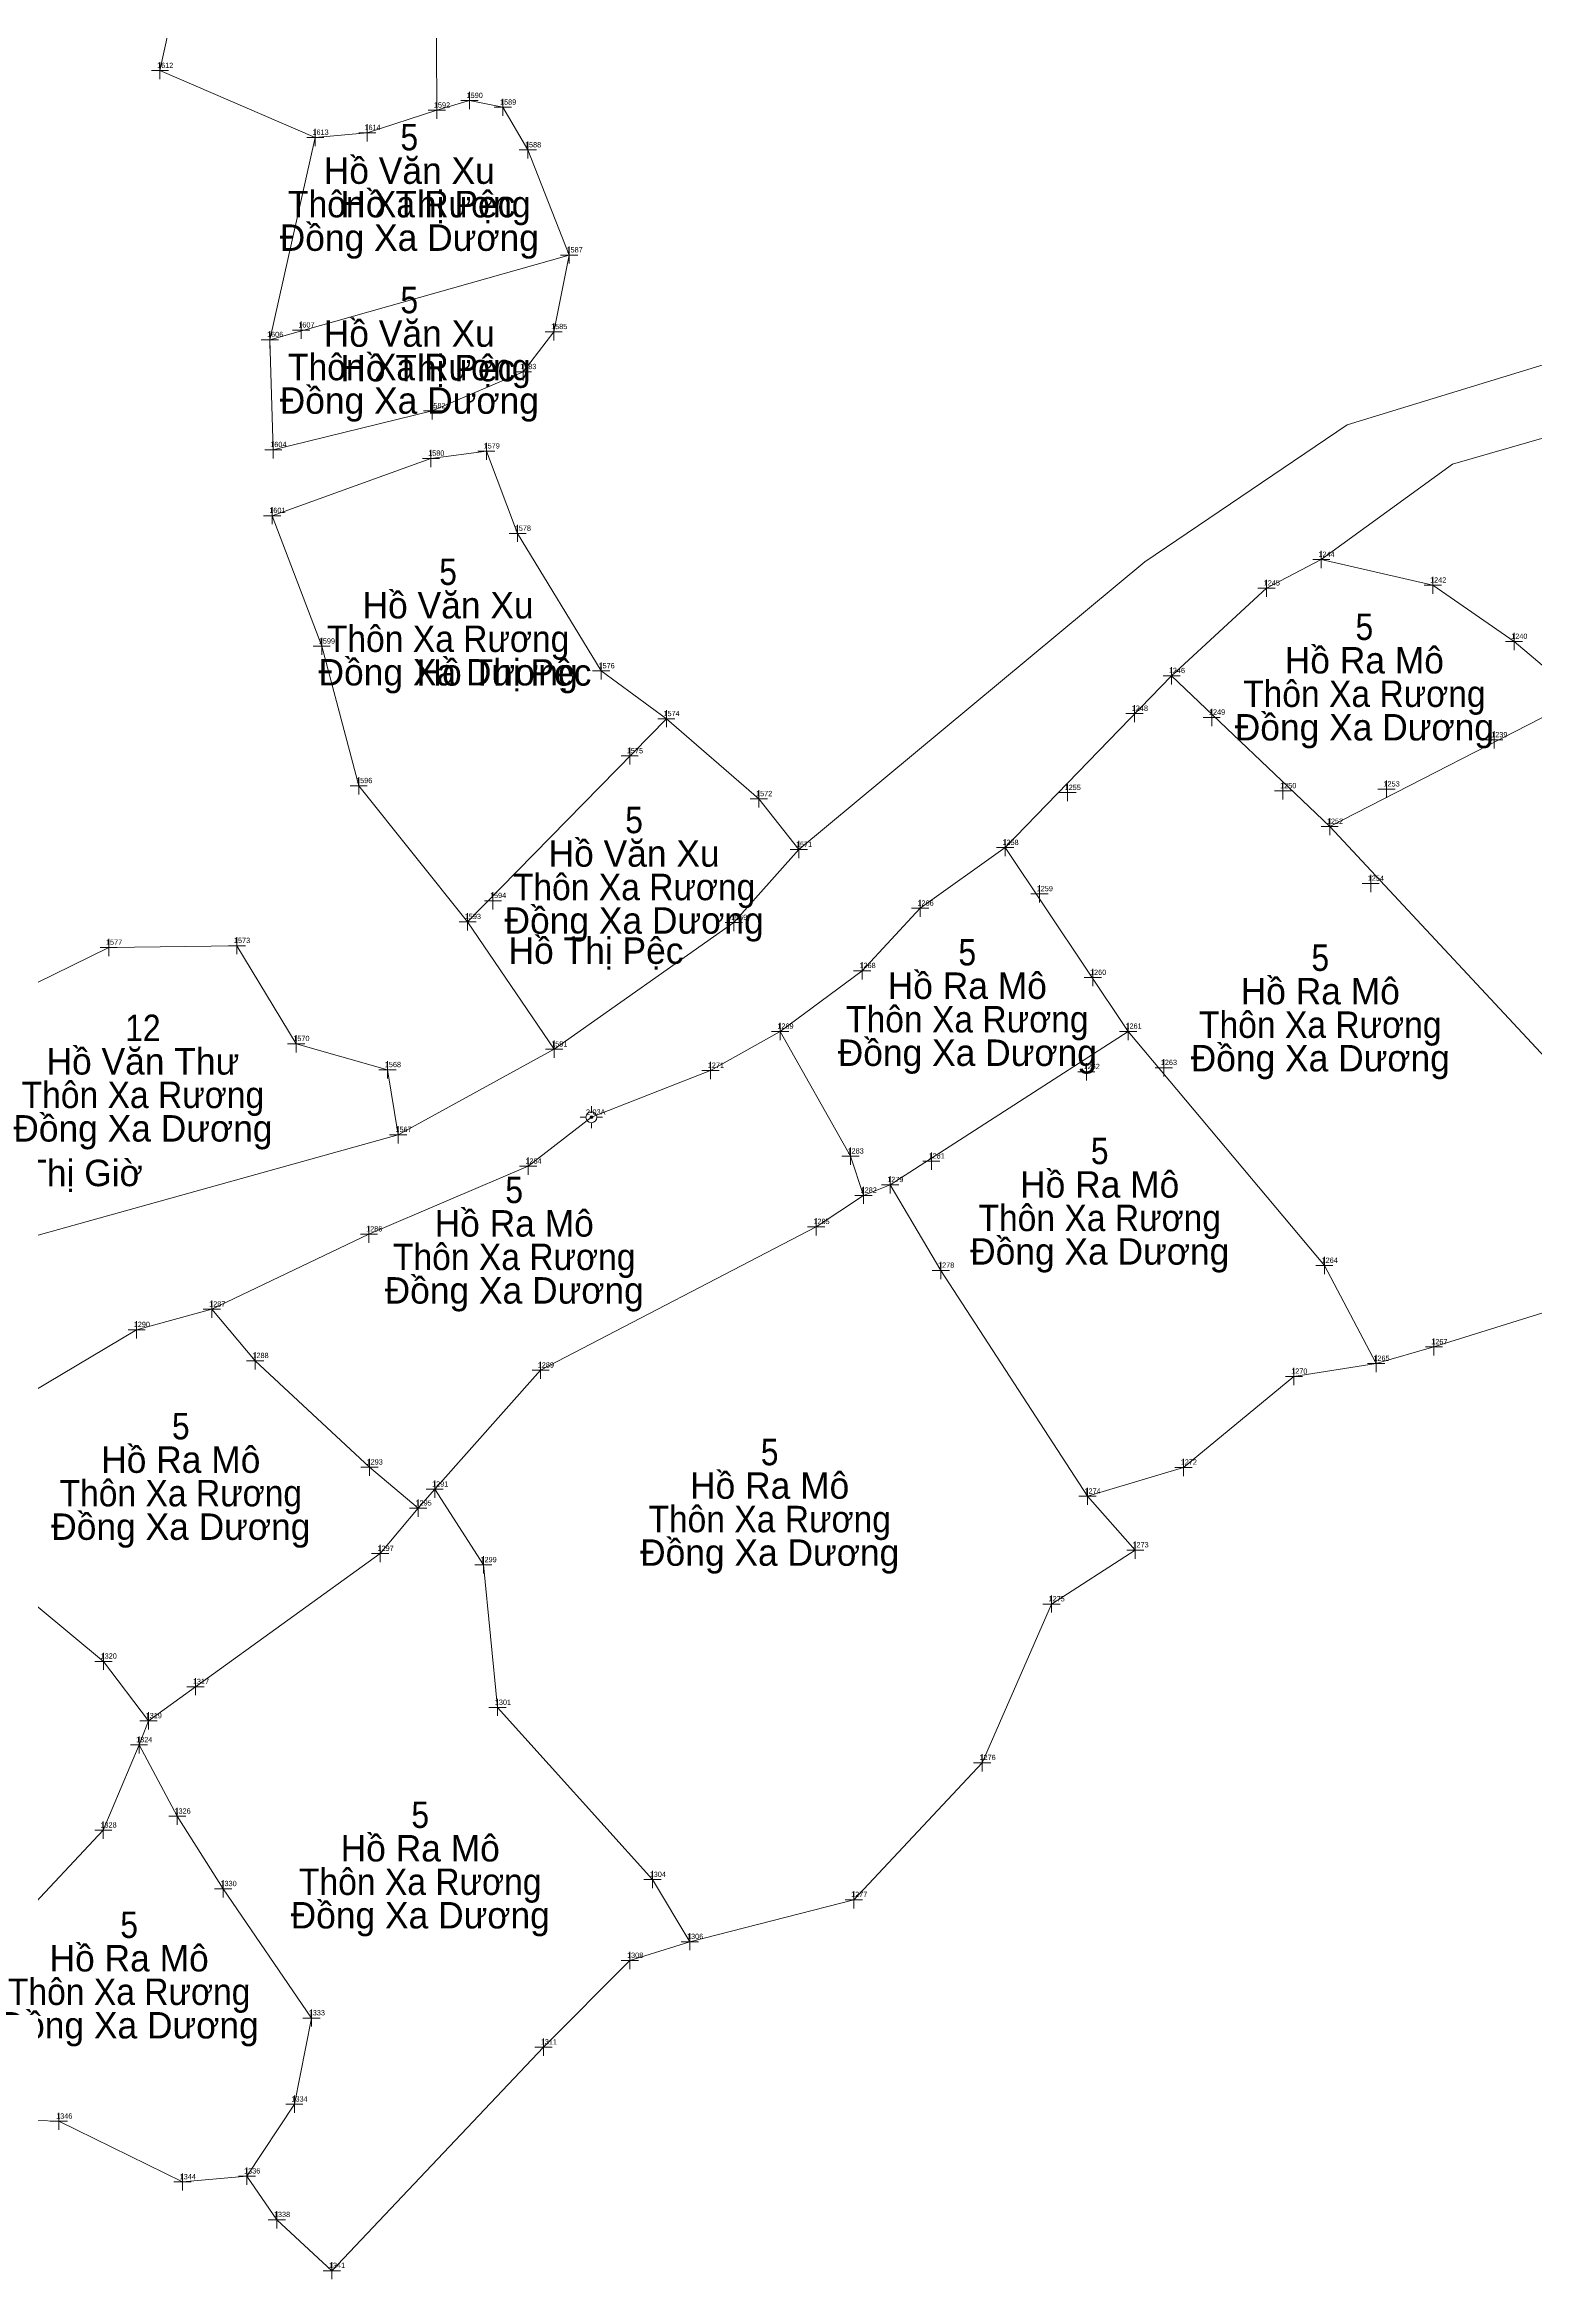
# Model space of a CAD drawing. Header units: metres. Extents: x 541800 to 543200, y 1841756 to 1843200.
# Drawn here: x 542318.8 to 542403.3, y 1841829.2 to 1841956 of the extents above; entities that cross this region are included whole.
import ezdxf
from ezdxf.enums import TextEntityAlignment as Align

# ---------------------------------------------------------------- set-up
doc = ezdxf.new("R2010")
doc.units = ezdxf.units.M
doc.header["$LTSCALE"] = 0.12
for name, color, linetype, lineweight in [('10', 7, 'Continuous', 13), ('11', 7, 'Continuous', 13), ('30', 7, 'Continuous', 13)]:
    doc.layers.add(name, color=color, linetype=linetype, lineweight=lineweight)
for name, color, linetype in [('12', 7, 'Continuous'), ('15', 7, 'Continuous'), ('16', 7, 'Continuous')]:
    doc.layers.add(name, color=color, linetype=linetype)

msp = doc.modelspace()

# ---------------------------------------------------------------- hatches: boundary and pattern name
at = {"layer": '10'}
msp.add_hatch(color=256, dxfattribs=at).paths.add_polyline_path([(542349.845, 1841895.131, 1), (542349.695, 1841895.131, 1)])
msp.add_hatch(color=256, dxfattribs=at).paths.add_polyline_path([(542349.845, 1841895.131, 1), (542349.695, 1841895.131, 1)])

# ---------------------------------------------------------------- linework, layer by layer
for p, q in [((542331.53, 1841939.23), (542334.11, 1841950.7)), ((542331.53, 1841939.23), (542348.51, 1841944.03)), ((542331.53, 1841939.23), (542331.72, 1841932.99)), ((542391.65, 1841911.62), (542382.68, 1841920.17)), ((542391.65, 1841911.62), (542412.43, 1841889.33)), ((542342.75, 1841906.22), (542347.65, 1841898.99)), ((542349.77, 1841895.76), (542349.77, 1841895.44)), ((542349.77, 1841895.76), (542349.77, 1841895.44)), ((542349.46, 1841895.13), (542349.14, 1841895.13)), ((542349.46, 1841895.13), (542349.14, 1841895.13)), ((542349.77, 1841894.82), (542349.77, 1841894.51)), ((542349.77, 1841894.82), (542349.77, 1841894.51)), ((542350.4, 1841895.13), (542350.08, 1841895.13)), ((542350.4, 1841895.13), (542350.08, 1841895.13)), ((542365.2, 1841890.7), (542366.71, 1841891.3)), ((542339.95, 1841872.96), (542340.89, 1841874.03))]:
    msp.add_line(p, q, dxfattribs=at)
for points in [[(542330.92, 1841970.35), (542341.67, 1841968.3), (542341.87, 1841965.18), (542340.96, 1841959.53), (542341, 1841952.24), (542337.06, 1841950.97), (542334.11, 1841950.7), (542325.3, 1841954.49), (542327.82, 1841966.02)], [(542331.66, 1841929.25), (542340.67, 1841932.5), (542343.82, 1841932.91), (542345.58, 1841928.24), (542350.33, 1841920.44), (542354.02, 1841917.73), (542342.75, 1841906.22), (542336.58, 1841913.93), (542334.47, 1841921.84)]]:
    msp.add_lwpolyline(points, close=True, dxfattribs=at)
for points in [[(542331.72, 1841932.99), (542340.74, 1841935.19), (542345.89, 1841937.41), (542347.64, 1841939.68), (542348.51, 1841944.03), (542346.16, 1841949.99), (542344.75, 1841952.41), (542342.85, 1841952.79), (542341, 1841952.24)], [(542391.65, 1841911.62), (542405.89, 1841918.92), (542402.1, 1841922.11), (542397.5, 1841925.3), (542391.17, 1841926.76)], [(542361.53, 1841910.31), (542359.27, 1841913.19), (542354.02, 1841917.73)], [(542373.24, 1841910.42), (542380.22, 1841900), (542366.71, 1841891.3)], [(542338.81, 1841894.14), (542338.21, 1841897.82), (542333.02, 1841899.3), (542329.66, 1841904.86), (542322.39, 1841904.76), (542316.17, 1841901.71), (542314.78, 1841894.27), (542316.9, 1841888.03)], [(542365.2, 1841890.7), (542364.46, 1841892.92), (542360.48, 1841900)], [(542380.22, 1841900), (542391.35, 1841886.72), (542394.28, 1841881.16), (542389.62, 1841880.43)], [(542365.2, 1841890.7), (542362.52, 1841888.92), (542346.89, 1841880.78), (542340.89, 1841874.03)], [(542377.9, 1841873.63), (542369.59, 1841886.44), (542366.71, 1841891.3)], [(542394.28, 1841881.16), (542397.56, 1841882.1), (542413.18, 1841886.98), (542412.43, 1841889.33), (542421.44, 1841891.03)], [(542339.95, 1841872.96), (542337.18, 1841875.28), (542330.7, 1841881.32), (542328.24, 1841884.24)], [(542355.35, 1841848.37), (542364.65, 1841850.75), (542371.94, 1841858.52), (542375.86, 1841867.52), (542380.62, 1841870.58), (542377.9, 1841873.63), (542383.36, 1841875.27), (542389.62, 1841880.43)], [(542330.23, 1841835.07), (542331.92, 1841832.6), (542335.04, 1841829.71), (542347.06, 1841842.39), (542351.95, 1841847.3), (542355.35, 1841848.37), (542353.24, 1841851.89), (542344.45, 1841861.65), (542343.64, 1841869.74), (542340.89, 1841874.03)], [(542339.95, 1841872.96), (542337.79, 1841870.38), (542327.32, 1841862.83), (542324.65, 1841860.89), (542322.09, 1841864.27), (542316.48, 1841868.93)], [(542314.84, 1841847.98), (542317.41, 1841849.71), (542322.08, 1841854.69), (542324.11, 1841859.53), (542324.65, 1841860.89)], [(542324.11, 1841859.53), (542326.28, 1841855.48), (542328.89, 1841851.37), (542333.9, 1841844.04), (542332.92, 1841839.15), (542330.23, 1841835.07), (542326.58, 1841834.74), (542319.57, 1841838.18), (542315.75, 1841838.31), (542311.32, 1841844.79)]]:
    msp.add_lwpolyline(points, dxfattribs=at)
for radius in [0.312, 0.312, 0.075, 0.075]:
    msp.add_circle((542349.77, 1841895.131), radius, dxfattribs=at)
at = {"layer": '11'}
for points in [[(542325.3, 1841954.98), (542325.3, 1841954.49), (542325.3, 1841954)], [(542325.3, 1841954.98), (542325.3, 1841954.49), (542325.3, 1841954)], [(542325.79, 1841954.49), (542325.3, 1841954.49), (542324.81, 1841954.49)], [(542325.79, 1841954.49), (542325.3, 1841954.49), (542324.81, 1841954.49)], [(542341, 1841952.73), (542341, 1841952.24), (542341, 1841951.75)], [(542341, 1841952.73), (542341, 1841952.24), (542341, 1841951.75)], [(542343.34, 1841952.79), (542342.85, 1841952.79), (542342.37, 1841952.79)], [(542343.34, 1841952.79), (542342.85, 1841952.79), (542342.37, 1841952.79)], [(542342.85, 1841953.28), (542342.85, 1841952.79), (542342.85, 1841952.3)], [(542342.85, 1841953.28), (542342.85, 1841952.79), (542342.85, 1841952.3)], [(542345.24, 1841952.41), (542344.75, 1841952.41), (542344.26, 1841952.41)], [(542345.24, 1841952.41), (542344.75, 1841952.41), (542344.26, 1841952.41)], [(542344.75, 1841952.9), (542344.75, 1841952.41), (542344.75, 1841951.92)], [(542344.75, 1841952.9), (542344.75, 1841952.41), (542344.75, 1841951.92)], [(542334.11, 1841951.19), (542334.11, 1841950.7), (542334.11, 1841950.21)], [(542334.11, 1841951.19), (542334.11, 1841950.7), (542334.11, 1841950.21)], [(542337.06, 1841951.45), (542337.06, 1841950.97), (542337.06, 1841950.48)], [(542337.06, 1841951.45), (542337.06, 1841950.97), (542337.06, 1841950.48)], [(542341.49, 1841952.24), (542341, 1841952.24), (542340.51, 1841952.24)], [(542341.49, 1841952.24), (542341, 1841952.24), (542340.51, 1841952.24)], [(542334.6, 1841950.7), (542334.11, 1841950.7), (542333.62, 1841950.7)], [(542334.6, 1841950.7), (542334.11, 1841950.7), (542333.62, 1841950.7)], [(542337.54, 1841950.97), (542337.06, 1841950.97), (542336.57, 1841950.97)], [(542337.54, 1841950.97), (542337.06, 1841950.97), (542336.57, 1841950.97)], [(542346.65, 1841949.99), (542346.16, 1841949.99), (542345.67, 1841949.99)], [(542346.65, 1841949.99), (542346.16, 1841949.99), (542345.67, 1841949.99)], [(542346.16, 1841950.48), (542346.16, 1841949.99), (542346.16, 1841949.51)], [(542346.16, 1841950.48), (542346.16, 1841949.99), (542346.16, 1841949.51)], [(542349, 1841944.03), (542348.51, 1841944.03), (542348.02, 1841944.03)], [(542349, 1841944.03), (542348.51, 1841944.03), (542348.02, 1841944.03)], [(542348.51, 1841944.52), (542348.51, 1841944.03), (542348.51, 1841943.55)], [(542348.51, 1841944.52), (542348.51, 1841944.03), (542348.51, 1841943.55)], [(542331.53, 1841939.72), (542331.53, 1841939.23), (542331.53, 1841938.74)], [(542331.53, 1841939.72), (542331.53, 1841939.23), (542331.53, 1841938.74)], [(542333.79, 1841939.77), (542333.3, 1841939.77), (542332.81, 1841939.77)], [(542333.79, 1841939.77), (542333.3, 1841939.77), (542332.81, 1841939.77)], [(542333.3, 1841940.26), (542333.3, 1841939.77), (542333.3, 1841939.28)], [(542333.3, 1841940.26), (542333.3, 1841939.77), (542333.3, 1841939.28)], [(542348.12, 1841939.68), (542347.64, 1841939.68), (542347.15, 1841939.68)], [(542348.12, 1841939.68), (542347.64, 1841939.68), (542347.15, 1841939.68)], [(542347.64, 1841940.17), (542347.64, 1841939.68), (542347.64, 1841939.19)], [(542347.64, 1841940.17), (542347.64, 1841939.68), (542347.64, 1841939.19)], [(542332.02, 1841939.23), (542331.53, 1841939.23), (542331.04, 1841939.23)], [(542332.02, 1841939.23), (542331.53, 1841939.23), (542331.04, 1841939.23)], [(542346.38, 1841937.41), (542345.89, 1841937.41), (542345.4, 1841937.41)], [(542346.38, 1841937.41), (542345.89, 1841937.41), (542345.4, 1841937.41)], [(542345.89, 1841937.9), (542345.89, 1841937.41), (542345.89, 1841936.92)], [(542345.89, 1841937.9), (542345.89, 1841937.41), (542345.89, 1841936.92)], [(542341.23, 1841935.19), (542340.74, 1841935.19), (542340.25, 1841935.19)], [(542341.23, 1841935.19), (542340.74, 1841935.19), (542340.25, 1841935.19)], [(542340.74, 1841935.68), (542340.74, 1841935.19), (542340.74, 1841934.7)], [(542340.74, 1841935.68), (542340.74, 1841935.19), (542340.74, 1841934.7)], [(542331.72, 1841933.48), (542331.72, 1841932.99), (542331.72, 1841932.5)], [(542331.72, 1841933.48), (542331.72, 1841932.99), (542331.72, 1841932.5)], [(542343.82, 1841933.39), (542343.82, 1841932.91), (542343.82, 1841932.42)], [(542343.82, 1841933.39), (542343.82, 1841932.91), (542343.82, 1841932.42)], [(542332.21, 1841932.99), (542331.72, 1841932.99), (542331.24, 1841932.99)], [(542332.21, 1841932.99), (542331.72, 1841932.99), (542331.24, 1841932.99)], [(542341.16, 1841932.5), (542340.67, 1841932.5), (542340.19, 1841932.5)], [(542341.16, 1841932.5), (542340.67, 1841932.5), (542340.19, 1841932.5)], [(542340.67, 1841932.99), (542340.67, 1841932.5), (542340.67, 1841932.01)], [(542340.67, 1841932.99), (542340.67, 1841932.5), (542340.67, 1841932.01)], [(542344.3, 1841932.91), (542343.82, 1841932.91), (542343.33, 1841932.91)], [(542344.3, 1841932.91), (542343.82, 1841932.91), (542343.33, 1841932.91)], [(542331.66, 1841929.74), (542331.66, 1841929.25), (542331.66, 1841928.77)], [(542331.66, 1841929.74), (542331.66, 1841929.25), (542331.66, 1841928.77)], [(542332.15, 1841929.25), (542331.66, 1841929.25), (542331.17, 1841929.25)], [(542332.15, 1841929.25), (542331.66, 1841929.25), (542331.17, 1841929.25)], [(542346.07, 1841928.24), (542345.58, 1841928.24), (542345.1, 1841928.24)], [(542346.07, 1841928.24), (542345.58, 1841928.24), (542345.1, 1841928.24)], [(542345.58, 1841928.73), (542345.58, 1841928.24), (542345.58, 1841927.76)], [(542345.58, 1841928.73), (542345.58, 1841928.24), (542345.58, 1841927.76)], [(542391.17, 1841927.25), (542391.17, 1841926.76), (542391.17, 1841926.27)], [(542391.17, 1841927.25), (542391.17, 1841926.76), (542391.17, 1841926.27)], [(542391.66, 1841926.76), (542391.17, 1841926.76), (542390.69, 1841926.76)], [(542391.66, 1841926.76), (542391.17, 1841926.76), (542390.69, 1841926.76)], [(542397.5, 1841925.79), (542397.5, 1841925.3), (542397.5, 1841924.81)], [(542397.5, 1841925.79), (542397.5, 1841925.3), (542397.5, 1841924.81)], [(542388.55, 1841925.14), (542388.06, 1841925.14), (542387.57, 1841925.14)], [(542388.55, 1841925.14), (542388.06, 1841925.14), (542387.57, 1841925.14)], [(542388.06, 1841925.62), (542388.06, 1841925.14), (542388.06, 1841924.65)], [(542388.06, 1841925.62), (542388.06, 1841925.14), (542388.06, 1841924.65)], [(542397.99, 1841925.3), (542397.5, 1841925.3), (542397.01, 1841925.3)], [(542397.99, 1841925.3), (542397.5, 1841925.3), (542397.01, 1841925.3)], [(542334.96, 1841921.84), (542334.47, 1841921.84), (542333.98, 1841921.84)], [(542334.96, 1841921.84), (542334.47, 1841921.84), (542333.98, 1841921.84)], [(542334.47, 1841922.32), (542334.47, 1841921.84), (542334.47, 1841921.35)], [(542334.47, 1841922.32), (542334.47, 1841921.84), (542334.47, 1841921.35)], [(542402.58, 1841922.11), (542402.1, 1841922.11), (542401.61, 1841922.11)], [(542402.58, 1841922.11), (542402.1, 1841922.11), (542401.61, 1841922.11)], [(542402.1, 1841922.6), (542402.1, 1841922.11), (542402.1, 1841921.62)], [(542402.1, 1841922.6), (542402.1, 1841922.11), (542402.1, 1841921.62)], [(542350.33, 1841920.93), (542350.33, 1841920.44), (542350.33, 1841919.95)], [(542350.33, 1841920.93), (542350.33, 1841920.44), (542350.33, 1841919.95)], [(542382.68, 1841920.66), (542382.68, 1841920.17), (542382.68, 1841919.68)], [(542382.68, 1841920.66), (542382.68, 1841920.17), (542382.68, 1841919.68)], [(542350.82, 1841920.44), (542350.33, 1841920.44), (542349.84, 1841920.44)], [(542350.82, 1841920.44), (542350.33, 1841920.44), (542349.84, 1841920.44)], [(542383.17, 1841920.17), (542382.68, 1841920.17), (542382.2, 1841920.17)], [(542383.17, 1841920.17), (542382.68, 1841920.17), (542382.2, 1841920.17)], [(542354.02, 1841918.22), (542354.02, 1841917.73), (542354.02, 1841917.25)], [(542354.02, 1841918.22), (542354.02, 1841917.73), (542354.02, 1841917.25)], [(542380.58, 1841918.51), (542380.58, 1841918.03), (542380.58, 1841917.54)], [(542380.58, 1841918.51), (542380.58, 1841918.03), (542380.58, 1841917.54)], [(542384.96, 1841918.3), (542384.96, 1841917.81), (542384.96, 1841917.32)], [(542384.96, 1841918.3), (542384.96, 1841917.81), (542384.96, 1841917.32)], [(542354.51, 1841917.73), (542354.02, 1841917.73), (542353.54, 1841917.73)], [(542354.51, 1841917.73), (542354.02, 1841917.73), (542353.54, 1841917.73)], [(542381.07, 1841918.03), (542380.58, 1841918.03), (542380.09, 1841918.03)], [(542381.07, 1841918.03), (542380.58, 1841918.03), (542380.09, 1841918.03)], [(542385.44, 1841917.81), (542384.96, 1841917.81), (542384.47, 1841917.81)], [(542385.44, 1841917.81), (542384.96, 1841917.81), (542384.47, 1841917.81)], [(542400.97, 1841917.02), (542400.97, 1841916.53), (542400.97, 1841916.05)], [(542400.97, 1841917.02), (542400.97, 1841916.53), (542400.97, 1841916.05)], [(542352.43, 1841915.62), (542351.94, 1841915.62), (542351.45, 1841915.62)], [(542352.43, 1841915.62), (542351.94, 1841915.62), (542351.45, 1841915.62)], [(542351.94, 1841916.1), (542351.94, 1841915.62), (542351.94, 1841915.13)], [(542351.94, 1841916.1), (542351.94, 1841915.62), (542351.94, 1841915.13)], [(542401.46, 1841916.53), (542400.97, 1841916.53), (542400.48, 1841916.53)], [(542401.46, 1841916.53), (542400.97, 1841916.53), (542400.48, 1841916.53)], [(542336.58, 1841914.41), (542336.58, 1841913.93), (542336.58, 1841913.44)], [(542336.58, 1841914.41), (542336.58, 1841913.93), (542336.58, 1841913.44)], [(542337.06, 1841913.93), (542336.58, 1841913.93), (542336.09, 1841913.93)], [(542337.06, 1841913.93), (542336.58, 1841913.93), (542336.09, 1841913.93)], [(542359.76, 1841913.19), (542359.27, 1841913.19), (542358.78, 1841913.19)], [(542359.76, 1841913.19), (542359.27, 1841913.19), (542358.78, 1841913.19)], [(542359.27, 1841913.68), (542359.27, 1841913.19), (542359.27, 1841912.7)], [(542359.27, 1841913.68), (542359.27, 1841913.19), (542359.27, 1841912.7)], [(542377.26, 1841913.54), (542376.77, 1841913.54), (542376.28, 1841913.54)], [(542377.26, 1841913.54), (542376.77, 1841913.54), (542376.28, 1841913.54)], [(542376.77, 1841914.03), (542376.77, 1841913.54), (542376.77, 1841913.05)], [(542376.77, 1841914.03), (542376.77, 1841913.54), (542376.77, 1841913.05)], [(542389.48, 1841913.64), (542388.99, 1841913.64), (542388.51, 1841913.64)], [(542389.48, 1841913.64), (542388.99, 1841913.64), (542388.51, 1841913.64)], [(542388.99, 1841914.13), (542388.99, 1841913.64), (542388.99, 1841913.15)], [(542388.99, 1841914.13), (542388.99, 1841913.64), (542388.99, 1841913.15)], [(542395.35, 1841913.74), (542394.86, 1841913.74), (542394.37, 1841913.74)], [(542395.35, 1841913.74), (542394.86, 1841913.74), (542394.37, 1841913.74)], [(542394.86, 1841914.22), (542394.86, 1841913.74), (542394.86, 1841913.25)], [(542394.86, 1841914.22), (542394.86, 1841913.74), (542394.86, 1841913.25)], [(542391.65, 1841912.1), (542391.65, 1841911.62), (542391.65, 1841911.13)], [(542391.65, 1841912.1), (542391.65, 1841911.62), (542391.65, 1841911.13)], [(542361.53, 1841910.8), (542361.53, 1841910.31), (542361.53, 1841909.82)], [(542361.53, 1841910.8), (542361.53, 1841910.31), (542361.53, 1841909.82)], [(542373.24, 1841910.91), (542373.24, 1841910.42), (542373.24, 1841909.93)], [(542373.24, 1841910.91), (542373.24, 1841910.42), (542373.24, 1841909.93)], [(542392.13, 1841911.62), (542391.65, 1841911.62), (542391.16, 1841911.62)], [(542392.13, 1841911.62), (542391.65, 1841911.62), (542391.16, 1841911.62)], [(542362.02, 1841910.31), (542361.53, 1841910.31), (542361.05, 1841910.31)], [(542362.02, 1841910.31), (542361.53, 1841910.31), (542361.05, 1841910.31)], [(542373.72, 1841910.42), (542373.24, 1841910.42), (542372.75, 1841910.42)], [(542373.72, 1841910.42), (542373.24, 1841910.42), (542372.75, 1841910.42)], [(542344.18, 1841907.9), (542344.18, 1841907.41), (542344.18, 1841906.92)], [(542344.18, 1841907.9), (542344.18, 1841907.41), (542344.18, 1841906.92)], [(542375.19, 1841908.29), (542375.19, 1841907.8), (542375.19, 1841907.31)], [(542375.19, 1841908.29), (542375.19, 1841907.8), (542375.19, 1841907.31)], [(542394.46, 1841908.39), (542393.97, 1841908.39), (542393.49, 1841908.39)], [(542394.46, 1841908.39), (542393.97, 1841908.39), (542393.49, 1841908.39)], [(542393.97, 1841908.88), (542393.97, 1841908.39), (542393.97, 1841907.9)], [(542393.97, 1841908.88), (542393.97, 1841908.39), (542393.97, 1841907.9)], [(542342.75, 1841906.71), (542342.75, 1841906.22), (542342.75, 1841905.73)], [(542342.75, 1841906.71), (542342.75, 1841906.22), (542342.75, 1841905.73)], [(542344.67, 1841907.41), (542344.18, 1841907.41), (542343.7, 1841907.41)], [(542344.67, 1841907.41), (542344.18, 1841907.41), (542343.7, 1841907.41)], [(542357.85, 1841906.66), (542357.85, 1841906.17), (542357.85, 1841905.68)], [(542357.85, 1841906.66), (542357.85, 1841906.17), (542357.85, 1841905.68)], [(542368.91, 1841906.98), (542368.42, 1841906.98), (542367.93, 1841906.98)], [(542368.91, 1841906.98), (542368.42, 1841906.98), (542367.93, 1841906.98)], [(542368.42, 1841907.46), (542368.42, 1841906.98), (542368.42, 1841906.49)], [(542368.42, 1841907.46), (542368.42, 1841906.98), (542368.42, 1841906.49)], [(542375.68, 1841907.8), (542375.19, 1841907.8), (542374.7, 1841907.8)], [(542375.68, 1841907.8), (542375.19, 1841907.8), (542374.7, 1841907.8)], [(542343.24, 1841906.22), (542342.75, 1841906.22), (542342.26, 1841906.22)], [(542343.24, 1841906.22), (542342.75, 1841906.22), (542342.26, 1841906.22)], [(542358.34, 1841906.17), (542357.85, 1841906.17), (542357.36, 1841906.17)], [(542358.34, 1841906.17), (542357.85, 1841906.17), (542357.36, 1841906.17)], [(542322.88, 1841904.76), (542322.39, 1841904.76), (542321.9, 1841904.76)], [(542322.88, 1841904.76), (542322.39, 1841904.76), (542321.9, 1841904.76)], [(542322.39, 1841905.25), (542322.39, 1841904.76), (542322.39, 1841904.27)], [(542322.39, 1841905.25), (542322.39, 1841904.76), (542322.39, 1841904.27)], [(542330.15, 1841904.86), (542329.66, 1841904.86), (542329.18, 1841904.86)], [(542330.15, 1841904.86), (542329.66, 1841904.86), (542329.18, 1841904.86)], [(542329.66, 1841905.34), (542329.66, 1841904.86), (542329.66, 1841904.37)], [(542329.66, 1841905.34), (542329.66, 1841904.86), (542329.66, 1841904.37)], [(542365.62, 1841903.44), (542365.13, 1841903.44), (542364.64, 1841903.44)], [(542365.62, 1841903.44), (542365.13, 1841903.44), (542364.64, 1841903.44)], [(542365.13, 1841903.92), (542365.13, 1841903.44), (542365.13, 1841902.95)], [(542365.13, 1841903.92), (542365.13, 1841903.44), (542365.13, 1841902.95)], [(542378.7, 1841903.05), (542378.21, 1841903.05), (542377.72, 1841903.05)], [(542378.7, 1841903.05), (542378.21, 1841903.05), (542377.72, 1841903.05)], [(542378.21, 1841903.54), (542378.21, 1841903.05), (542378.21, 1841902.56)], [(542378.21, 1841903.54), (542378.21, 1841903.05), (542378.21, 1841902.56)], [(542360.48, 1841900.49), (542360.48, 1841900), (542360.48, 1841899.51)], [(542360.48, 1841900.49), (542360.48, 1841900), (542360.48, 1841899.51)], [(542380.22, 1841900.49), (542380.22, 1841900), (542380.22, 1841899.51)], [(542380.22, 1841900.49), (542380.22, 1841900), (542380.22, 1841899.51)], [(542333.51, 1841899.3), (542333.02, 1841899.3), (542332.53, 1841899.3)], [(542333.51, 1841899.3), (542333.02, 1841899.3), (542332.53, 1841899.3)], [(542333.02, 1841899.79), (542333.02, 1841899.3), (542333.02, 1841898.81)], [(542333.02, 1841899.79), (542333.02, 1841899.3), (542333.02, 1841898.81)], [(542347.65, 1841899.48), (542347.65, 1841898.99), (542347.65, 1841898.5)], [(542347.65, 1841899.48), (542347.65, 1841898.99), (542347.65, 1841898.5)], [(542360.97, 1841900), (542360.48, 1841900), (542359.99, 1841900)], [(542360.97, 1841900), (542360.48, 1841900), (542359.99, 1841900)], [(542380.71, 1841900), (542380.22, 1841900), (542379.73, 1841900)], [(542380.71, 1841900), (542380.22, 1841900), (542379.73, 1841900)], [(542338.7, 1841897.82), (542338.21, 1841897.82), (542337.72, 1841897.82)], [(542338.7, 1841897.82), (542338.21, 1841897.82), (542337.72, 1841897.82)], [(542338.21, 1841898.31), (542338.21, 1841897.82), (542338.21, 1841897.33)], [(542338.21, 1841898.31), (542338.21, 1841897.82), (542338.21, 1841897.33)], [(542348.14, 1841898.99), (542347.65, 1841898.99), (542347.17, 1841898.99)], [(542348.14, 1841898.99), (542347.65, 1841898.99), (542347.17, 1841898.99)], [(542357.02, 1841897.78), (542356.53, 1841897.78), (542356.04, 1841897.78)], [(542357.02, 1841897.78), (542356.53, 1841897.78), (542356.04, 1841897.78)], [(542356.53, 1841898.27), (542356.53, 1841897.78), (542356.53, 1841897.29)], [(542356.53, 1841898.27), (542356.53, 1841897.78), (542356.53, 1841897.29)], [(542377.85, 1841898.2), (542377.85, 1841897.71), (542377.85, 1841897.22)], [(542377.85, 1841898.2), (542377.85, 1841897.71), (542377.85, 1841897.22)], [(542382.72, 1841897.94), (542382.23, 1841897.94), (542381.74, 1841897.94)], [(542382.72, 1841897.94), (542382.23, 1841897.94), (542381.74, 1841897.94)], [(542382.23, 1841898.42), (542382.23, 1841897.94), (542382.23, 1841897.45)], [(542382.23, 1841898.42), (542382.23, 1841897.94), (542382.23, 1841897.45)], [(542378.33, 1841897.71), (542377.85, 1841897.71), (542377.36, 1841897.71)], [(542378.33, 1841897.71), (542377.85, 1841897.71), (542377.36, 1841897.71)], [(542339.3, 1841894.14), (542338.81, 1841894.14), (542338.32, 1841894.14)], [(542339.3, 1841894.14), (542338.81, 1841894.14), (542338.32, 1841894.14)], [(542338.81, 1841894.63), (542338.81, 1841894.14), (542338.81, 1841893.65)], [(542338.81, 1841894.63), (542338.81, 1841894.14), (542338.81, 1841893.65)], [(542346.19, 1841892.84), (542346.19, 1841892.35), (542346.19, 1841891.86)], [(542346.19, 1841892.84), (542346.19, 1841892.35), (542346.19, 1841891.86)], [(542364.95, 1841892.92), (542364.46, 1841892.92), (542363.98, 1841892.92)], [(542364.95, 1841892.92), (542364.46, 1841892.92), (542363.98, 1841892.92)], [(542364.46, 1841893.41), (542364.46, 1841892.92), (542364.46, 1841892.43)], [(542364.46, 1841893.41), (542364.46, 1841892.92), (542364.46, 1841892.43)], [(542369.05, 1841893.13), (542369.05, 1841892.64), (542369.05, 1841892.15)], [(542369.05, 1841893.13), (542369.05, 1841892.64), (542369.05, 1841892.15)], [(542346.68, 1841892.35), (542346.19, 1841892.35), (542345.7, 1841892.35)], [(542346.68, 1841892.35), (542346.19, 1841892.35), (542345.7, 1841892.35)], [(542366.71, 1841891.79), (542366.71, 1841891.3), (542366.71, 1841890.81)], [(542366.71, 1841891.79), (542366.71, 1841891.3), (542366.71, 1841890.81)], [(542369.54, 1841892.64), (542369.05, 1841892.64), (542368.57, 1841892.64)], [(542369.54, 1841892.64), (542369.05, 1841892.64), (542368.57, 1841892.64)], [(542365.69, 1841890.7), (542365.2, 1841890.7), (542364.71, 1841890.7)], [(542365.69, 1841890.7), (542365.2, 1841890.7), (542364.71, 1841890.7)], [(542365.2, 1841891.19), (542365.2, 1841890.7), (542365.2, 1841890.21)], [(542365.2, 1841891.19), (542365.2, 1841890.7), (542365.2, 1841890.21)], [(542367.2, 1841891.3), (542366.71, 1841891.3), (542366.22, 1841891.3)], [(542367.2, 1841891.3), (542366.71, 1841891.3), (542366.22, 1841891.3)], [(542337.15, 1841888.98), (542337.15, 1841888.5), (542337.15, 1841888.01)], [(542337.15, 1841888.98), (542337.15, 1841888.5), (542337.15, 1841888.01)], [(542363.01, 1841888.92), (542362.52, 1841888.92), (542362.03, 1841888.92)], [(542363.01, 1841888.92), (542362.52, 1841888.92), (542362.03, 1841888.92)], [(542362.52, 1841889.41), (542362.52, 1841888.92), (542362.52, 1841888.43)], [(542362.52, 1841889.41), (542362.52, 1841888.92), (542362.52, 1841888.43)], [(542337.64, 1841888.5), (542337.15, 1841888.5), (542336.67, 1841888.5)], [(542337.64, 1841888.5), (542337.15, 1841888.5), (542336.67, 1841888.5)], [(542370.08, 1841886.44), (542369.59, 1841886.44), (542369.1, 1841886.44)], [(542370.08, 1841886.44), (542369.59, 1841886.44), (542369.1, 1841886.44)], [(542369.59, 1841886.93), (542369.59, 1841886.44), (542369.59, 1841885.95)], [(542369.59, 1841886.93), (542369.59, 1841886.44), (542369.59, 1841885.95)], [(542391.83, 1841886.72), (542391.35, 1841886.72), (542390.86, 1841886.72)], [(542391.83, 1841886.72), (542391.35, 1841886.72), (542390.86, 1841886.72)], [(542391.35, 1841887.21), (542391.35, 1841886.72), (542391.35, 1841886.23)], [(542391.35, 1841887.21), (542391.35, 1841886.72), (542391.35, 1841886.23)], [(542328.73, 1841884.24), (542328.24, 1841884.24), (542327.75, 1841884.24)], [(542328.73, 1841884.24), (542328.24, 1841884.24), (542327.75, 1841884.24)], [(542328.24, 1841884.73), (542328.24, 1841884.24), (542328.24, 1841883.75)], [(542328.24, 1841884.73), (542328.24, 1841884.24), (542328.24, 1841883.75)], [(542324.46, 1841883.08), (542323.97, 1841883.08), (542323.49, 1841883.08)], [(542324.46, 1841883.08), (542323.97, 1841883.08), (542323.49, 1841883.08)], [(542323.97, 1841883.57), (542323.97, 1841883.08), (542323.97, 1841882.59)], [(542323.97, 1841883.57), (542323.97, 1841883.08), (542323.97, 1841882.59)], [(542397.56, 1841882.59), (542397.56, 1841882.1), (542397.56, 1841881.61)], [(542397.56, 1841882.59), (542397.56, 1841882.1), (542397.56, 1841881.61)], [(542331.19, 1841881.32), (542330.7, 1841881.32), (542330.21, 1841881.32)], [(542331.19, 1841881.32), (542330.7, 1841881.32), (542330.21, 1841881.32)], [(542330.7, 1841881.81), (542330.7, 1841881.32), (542330.7, 1841880.83)], [(542330.7, 1841881.81), (542330.7, 1841881.32), (542330.7, 1841880.83)], [(542394.28, 1841881.65), (542394.28, 1841881.16), (542394.28, 1841880.67)], [(542394.28, 1841881.65), (542394.28, 1841881.16), (542394.28, 1841880.67)], [(542398.05, 1841882.1), (542397.56, 1841882.1), (542397.07, 1841882.1)], [(542398.05, 1841882.1), (542397.56, 1841882.1), (542397.07, 1841882.1)], [(542347.38, 1841880.78), (542346.89, 1841880.78), (542346.4, 1841880.78)], [(542347.38, 1841880.78), (542346.89, 1841880.78), (542346.4, 1841880.78)], [(542346.89, 1841881.26), (542346.89, 1841880.78), (542346.89, 1841880.29)], [(542346.89, 1841881.26), (542346.89, 1841880.78), (542346.89, 1841880.29)], [(542390.11, 1841880.43), (542389.62, 1841880.43), (542389.13, 1841880.43)], [(542390.11, 1841880.43), (542389.62, 1841880.43), (542389.13, 1841880.43)], [(542389.62, 1841880.91), (542389.62, 1841880.43), (542389.62, 1841879.94)], [(542389.62, 1841880.91), (542389.62, 1841880.43), (542389.62, 1841879.94)], [(542394.77, 1841881.16), (542394.28, 1841881.16), (542393.79, 1841881.16)], [(542394.77, 1841881.16), (542394.28, 1841881.16), (542393.79, 1841881.16)], [(542337.67, 1841875.28), (542337.18, 1841875.28), (542336.69, 1841875.28)], [(542337.67, 1841875.28), (542337.18, 1841875.28), (542336.69, 1841875.28)], [(542337.18, 1841875.76), (542337.18, 1841875.28), (542337.18, 1841874.79)], [(542337.18, 1841875.76), (542337.18, 1841875.28), (542337.18, 1841874.79)], [(542383.85, 1841875.27), (542383.36, 1841875.27), (542382.87, 1841875.27)], [(542383.85, 1841875.27), (542383.36, 1841875.27), (542382.87, 1841875.27)], [(542383.36, 1841875.76), (542383.36, 1841875.27), (542383.36, 1841874.78)], [(542383.36, 1841875.76), (542383.36, 1841875.27), (542383.36, 1841874.78)], [(542341.37, 1841874.03), (542340.89, 1841874.03), (542340.4, 1841874.03)], [(542341.37, 1841874.03), (542340.89, 1841874.03), (542340.4, 1841874.03)], [(542340.89, 1841874.52), (542340.89, 1841874.03), (542340.89, 1841873.54)], [(542340.89, 1841874.52), (542340.89, 1841874.03), (542340.89, 1841873.54)], [(542377.9, 1841874.12), (542377.9, 1841873.63), (542377.9, 1841873.15)], [(542377.9, 1841874.12), (542377.9, 1841873.63), (542377.9, 1841873.15)], [(542340.44, 1841872.96), (542339.95, 1841872.96), (542339.46, 1841872.96)], [(542340.44, 1841872.96), (542339.95, 1841872.96), (542339.46, 1841872.96)], [(542339.95, 1841873.45), (542339.95, 1841872.96), (542339.95, 1841872.47)], [(542339.95, 1841873.45), (542339.95, 1841872.96), (542339.95, 1841872.47)], [(542378.39, 1841873.63), (542377.9, 1841873.63), (542377.41, 1841873.63)], [(542378.39, 1841873.63), (542377.9, 1841873.63), (542377.41, 1841873.63)], [(542338.28, 1841870.38), (542337.79, 1841870.38), (542337.3, 1841870.38)], [(542338.28, 1841870.38), (542337.79, 1841870.38), (542337.3, 1841870.38)], [(542337.79, 1841870.87), (542337.79, 1841870.38), (542337.79, 1841869.89)], [(542337.79, 1841870.87), (542337.79, 1841870.38), (542337.79, 1841869.89)], [(542343.64, 1841870.23), (542343.64, 1841869.74), (542343.64, 1841869.25)], [(542343.64, 1841870.23), (542343.64, 1841869.74), (542343.64, 1841869.25)], [(542381.11, 1841870.58), (542380.62, 1841870.58), (542380.13, 1841870.58)], [(542381.11, 1841870.58), (542380.62, 1841870.58), (542380.13, 1841870.58)], [(542380.62, 1841871.07), (542380.62, 1841870.58), (542380.62, 1841870.09)], [(542380.62, 1841871.07), (542380.62, 1841870.58), (542380.62, 1841870.09)], [(542344.13, 1841869.74), (542343.64, 1841869.74), (542343.15, 1841869.74)], [(542344.13, 1841869.74), (542343.64, 1841869.74), (542343.15, 1841869.74)], [(542376.35, 1841867.52), (542375.86, 1841867.52), (542375.38, 1841867.52)], [(542376.35, 1841867.52), (542375.86, 1841867.52), (542375.38, 1841867.52)], [(542375.86, 1841868.01), (542375.86, 1841867.52), (542375.86, 1841867.04)], [(542375.86, 1841868.01), (542375.86, 1841867.52), (542375.86, 1841867.04)], [(542322.58, 1841864.27), (542322.09, 1841864.27), (542321.6, 1841864.27)], [(542322.58, 1841864.27), (542322.09, 1841864.27), (542321.6, 1841864.27)], [(542322.09, 1841864.76), (542322.09, 1841864.27), (542322.09, 1841863.78)], [(542322.09, 1841864.76), (542322.09, 1841864.27), (542322.09, 1841863.78)], [(542327.81, 1841862.83), (542327.32, 1841862.83), (542326.83, 1841862.83)], [(542327.81, 1841862.83), (542327.32, 1841862.83), (542326.83, 1841862.83)], [(542327.32, 1841863.32), (542327.32, 1841862.83), (542327.32, 1841862.35)], [(542327.32, 1841863.32), (542327.32, 1841862.83), (542327.32, 1841862.35)], [(542324.65, 1841861.38), (542324.65, 1841860.89), (542324.65, 1841860.4)], [(542324.65, 1841861.38), (542324.65, 1841860.89), (542324.65, 1841860.4)], [(542344.93, 1841861.65), (542344.45, 1841861.65), (542343.96, 1841861.65)], [(542344.93, 1841861.65), (542344.45, 1841861.65), (542343.96, 1841861.65)], [(542344.45, 1841862.14), (542344.45, 1841861.65), (542344.45, 1841861.17)], [(542344.45, 1841862.14), (542344.45, 1841861.65), (542344.45, 1841861.17)], [(542324.11, 1841860.01), (542324.11, 1841859.53), (542324.11, 1841859.04)], [(542324.11, 1841860.01), (542324.11, 1841859.53), (542324.11, 1841859.04)], [(542325.14, 1841860.89), (542324.65, 1841860.89), (542324.16, 1841860.89)], [(542325.14, 1841860.89), (542324.65, 1841860.89), (542324.16, 1841860.89)], [(542324.6, 1841859.53), (542324.11, 1841859.53), (542323.62, 1841859.53)], [(542324.6, 1841859.53), (542324.11, 1841859.53), (542323.62, 1841859.53)], [(542372.42, 1841858.52), (542371.94, 1841858.52), (542371.45, 1841858.52)], [(542372.42, 1841858.52), (542371.94, 1841858.52), (542371.45, 1841858.52)], [(542371.94, 1841859), (542371.94, 1841858.52), (542371.94, 1841858.03)], [(542371.94, 1841859), (542371.94, 1841858.52), (542371.94, 1841858.03)], [(542326.28, 1841855.97), (542326.28, 1841855.48), (542326.28, 1841854.99)], [(542326.28, 1841855.97), (542326.28, 1841855.48), (542326.28, 1841854.99)], [(542322.57, 1841854.69), (542322.08, 1841854.69), (542321.6, 1841854.69)], [(542322.57, 1841854.69), (542322.08, 1841854.69), (542321.6, 1841854.69)], [(542322.08, 1841855.18), (542322.08, 1841854.69), (542322.08, 1841854.21)], [(542322.08, 1841855.18), (542322.08, 1841854.69), (542322.08, 1841854.21)], [(542326.77, 1841855.48), (542326.28, 1841855.48), (542325.8, 1841855.48)], [(542326.77, 1841855.48), (542326.28, 1841855.48), (542325.8, 1841855.48)], [(542353.24, 1841852.38), (542353.24, 1841851.89), (542353.24, 1841851.4)], [(542353.24, 1841852.38), (542353.24, 1841851.89), (542353.24, 1841851.4)], [(542329.37, 1841851.37), (542328.89, 1841851.37), (542328.4, 1841851.37)], [(542329.37, 1841851.37), (542328.89, 1841851.37), (542328.4, 1841851.37)], [(542328.89, 1841851.86), (542328.89, 1841851.37), (542328.89, 1841850.88)], [(542328.89, 1841851.86), (542328.89, 1841851.37), (542328.89, 1841850.88)], [(542353.72, 1841851.89), (542353.24, 1841851.89), (542352.75, 1841851.89)], [(542353.72, 1841851.89), (542353.24, 1841851.89), (542352.75, 1841851.89)], [(542364.65, 1841851.24), (542364.65, 1841850.75), (542364.65, 1841850.26)], [(542364.65, 1841851.24), (542364.65, 1841850.75), (542364.65, 1841850.26)], [(542365.14, 1841850.75), (542364.65, 1841850.75), (542364.16, 1841850.75)], [(542365.14, 1841850.75), (542364.65, 1841850.75), (542364.16, 1841850.75)], [(542355.84, 1841848.37), (542355.35, 1841848.37), (542354.86, 1841848.37)], [(542355.84, 1841848.37), (542355.35, 1841848.37), (542354.86, 1841848.37)], [(542355.35, 1841848.86), (542355.35, 1841848.37), (542355.35, 1841847.88)], [(542355.35, 1841848.86), (542355.35, 1841848.37), (542355.35, 1841847.88)], [(542352.44, 1841847.3), (542351.95, 1841847.3), (542351.46, 1841847.3)], [(542352.44, 1841847.3), (542351.95, 1841847.3), (542351.46, 1841847.3)], [(542351.95, 1841847.79), (542351.95, 1841847.3), (542351.95, 1841846.81)], [(542351.95, 1841847.79), (542351.95, 1841847.3), (542351.95, 1841846.81)], [(542333.9, 1841844.53), (542333.9, 1841844.04), (542333.9, 1841843.55)], [(542333.9, 1841844.53), (542333.9, 1841844.04), (542333.9, 1841843.55)], [(542334.39, 1841844.04), (542333.9, 1841844.04), (542333.41, 1841844.04)], [(542334.39, 1841844.04), (542333.9, 1841844.04), (542333.41, 1841844.04)], [(542347.55, 1841842.39), (542347.06, 1841842.39), (542346.57, 1841842.39)], [(542347.55, 1841842.39), (542347.06, 1841842.39), (542346.57, 1841842.39)], [(542347.06, 1841842.88), (542347.06, 1841842.39), (542347.06, 1841841.9)], [(542347.06, 1841842.88), (542347.06, 1841842.39), (542347.06, 1841841.9)], [(542332.92, 1841839.64), (542332.92, 1841839.15), (542332.92, 1841838.66)], [(542332.92, 1841839.64), (542332.92, 1841839.15), (542332.92, 1841838.66)], [(542319.57, 1841838.67), (542319.57, 1841838.18), (542319.57, 1841837.69)], [(542319.57, 1841838.67), (542319.57, 1841838.18), (542319.57, 1841837.69)], [(542333.41, 1841839.15), (542332.92, 1841839.15), (542332.43, 1841839.15)], [(542333.41, 1841839.15), (542332.92, 1841839.15), (542332.43, 1841839.15)], [(542320.06, 1841838.18), (542319.57, 1841838.18), (542319.08, 1841838.18)], [(542320.06, 1841838.18), (542319.57, 1841838.18), (542319.08, 1841838.18)], [(542327.07, 1841834.74), (542326.58, 1841834.74), (542326.09, 1841834.74)], [(542327.07, 1841834.74), (542326.58, 1841834.74), (542326.09, 1841834.74)], [(542326.58, 1841835.23), (542326.58, 1841834.74), (542326.58, 1841834.25)], [(542326.58, 1841835.23), (542326.58, 1841834.74), (542326.58, 1841834.25)], [(542330.72, 1841835.07), (542330.23, 1841835.07), (542329.75, 1841835.07)], [(542330.72, 1841835.07), (542330.23, 1841835.07), (542329.75, 1841835.07)], [(542330.23, 1841835.56), (542330.23, 1841835.07), (542330.23, 1841834.58)], [(542330.23, 1841835.56), (542330.23, 1841835.07), (542330.23, 1841834.58)], [(542332.41, 1841832.6), (542331.92, 1841832.6), (542331.43, 1841832.6)], [(542332.41, 1841832.6), (542331.92, 1841832.6), (542331.43, 1841832.6)], [(542331.92, 1841833.09), (542331.92, 1841832.6), (542331.92, 1841832.11)], [(542331.92, 1841833.09), (542331.92, 1841832.6), (542331.92, 1841832.11)], [(542335.53, 1841829.71), (542335.04, 1841829.71), (542334.55, 1841829.71)], [(542335.53, 1841829.71), (542335.04, 1841829.71), (542334.55, 1841829.71)], [(542335.04, 1841830.2), (542335.04, 1841829.71), (542335.04, 1841829.22)], [(542335.04, 1841830.2), (542335.04, 1841829.71), (542335.04, 1841829.22)]]:
    msp.add_lwpolyline(points, dxfattribs=at)
at = {"layer": '30'}
for p, q in [((542361.53, 1841910.31), (542381.15, 1841926.63)), ((542382.68, 1841920.17), (542373.24, 1841910.42)), ((542349.77, 1841895.13), (542346.19, 1841892.35)), ((542346.19, 1841892.35), (542337.15, 1841888.5)), ((542328.24, 1841884.24), (542337.15, 1841888.5))]:
    msp.add_line(p, q, dxfattribs=at)
for points in [[(542381.15, 1841926.63), (542392.64, 1841934.41), (542415.17, 1841941.3), (542442.83, 1841975.41), (542468.4, 1841993.34)], [(542391.17, 1841926.76), (542398.61, 1841932.17), (542421.1, 1841938.66)], [(542391.17, 1841926.76), (542388.06, 1841925.14), (542382.68, 1841920.17)], [(542347.65, 1841898.99), (542357.85, 1841906.17), (542361.53, 1841910.31)], [(542360.48, 1841900), (542365.13, 1841903.44), (542368.42, 1841906.98), (542373.24, 1841910.42)], [(542360.48, 1841900), (542356.53, 1841897.78), (542349.77, 1841895.13)], [(542316.9, 1841888.03), (542338.81, 1841894.14), (542347.65, 1841898.99)], [(542328.24, 1841884.24), (542323.97, 1841883.08), (542317.14, 1841879.01), (542311.43, 1841875.62)]]:
    msp.add_lwpolyline(points, dxfattribs=at)

# ---------------------------------------------------------------- texts
at = {"layer": '12'}
for s, p in [('1612', (542325.595, 1841954.64)), ('1592', (542341.295, 1841952.39)), ('1590', (542343.15, 1841952.94)), ('1589', (542345.045, 1841952.56)), ('1613', (542334.405, 1841950.85)), ('1614', (542337.355, 1841951.12)), ('1588', (542346.46, 1841950.14)), ('1587', (542348.815, 1841944.18)), ('1606', (542331.83, 1841939.38)), ('1607', (542333.605, 1841939.92)), ('1585', (542347.94, 1841939.83)), ('1583', (542346.185, 1841937.56)), ('1582', (542341.035, 1841935.34)), ('1604', (542332.015, 1841933.14)), ('1579', (542344.115, 1841933.06)), ('1580', (542340.97, 1841932.65)), ('1601', (542331.96, 1841929.4)), ('1578', (542345.88, 1841928.39)), ('1244', (542391.465, 1841926.91)), ('1242', (542397.795, 1841925.45)), ('1245', (542388.36, 1841925.29)), ('1599', (542334.765, 1841921.99)), ('1240', (542402.4, 1841922.26)), ('1576', (542350.63, 1841920.59)), ('1246', (542382.98, 1841920.32)), ('1574', (542354.315, 1841917.88)), ('1248', (542380.88, 1841918.18)), ('1249', (542385.255, 1841917.96)), ('1239', (542401.265, 1841916.68)), ('1575', (542352.24, 1841915.77)), ('1596', (542336.88, 1841914.08)), ('1572', (542359.565, 1841913.34)), ('1255', (542377.07, 1841913.69)), ('1250', (542389.29, 1841913.79)), ('1253', (542395.155, 1841913.89)), ('1252', (542391.945, 1841911.77)), ('1571', (542361.83, 1841910.46)), ('1258', (542373.54, 1841910.57)), ('1259', (542375.485, 1841907.95)), ('1254', (542394.265, 1841908.54)), ('1593', (542343.045, 1841906.37)), ('1594', (542344.475, 1841907.56)), ('1266', (542368.72, 1841907.13)), ('1569', (542358.145, 1841906.32)), ('1577', (542322.695, 1841904.91)), ('1573', (542329.955, 1841905.01)), ('1268', (542365.43, 1841903.59)), ('1260', (542378.51, 1841903.2)), ('1269', (542360.775, 1841900.15)), ('1261', (542380.52, 1841900.15)), ('1570', (542333.32, 1841899.45)), ('1591', (542347.95, 1841899.14)), ('1568', (542338.51, 1841897.97)), ('1271', (542356.83, 1841897.93)), ('1262', (542378.145, 1841897.86)), ('1263', (542382.525, 1841898.09)), ('2-03A ', (542350.07, 1841895.28)), ('1567', (542339.115, 1841894.29)), ('1284', (542346.485, 1841892.5)), ('1283', (542364.755, 1841893.07)), ('1281', (542369.35, 1841892.79)), ('1279', (542367.005, 1841891.45)), ('1282', (542365.495, 1841890.85)), ('1286', (542337.45, 1841888.65)), ('1285', (542362.82, 1841889.07)), ('1278', (542369.89, 1841886.59)), ('1264', (542391.645, 1841886.87)), ('1287', (542328.545, 1841884.39)), ('1290', (542324.27, 1841883.23)), ('1267', (542397.865, 1841882.25)), ('1288', (542331, 1841881.47)), ('1265', (542394.58, 1841881.31)), ('1289', (542347.185, 1841880.93)), ('1270', (542389.92, 1841880.58)), ('1293', (542337.475, 1841875.43)), ('1272', (542383.655, 1841875.42)), ('1291', (542341.19, 1841874.18)), ('1274', (542378.195, 1841873.78)), ('1295', (542340.25, 1841873.11)), ('1297', (542338.095, 1841870.53)), ('1299', (542343.935, 1841869.89)), ('1273', (542380.915, 1841870.73)), ('1275', (542376.16, 1841867.67)), ('1320', (542322.39, 1841864.42)), ('1317', (542327.625, 1841862.98)), ('1319', (542324.945, 1841861.04)), ('1301', (542344.75, 1841861.8)), ('1324', (542324.405, 1841859.68)), ('1276', (542372.24, 1841858.67)), ('1326', (542326.58, 1841855.63)), ('1328', (542322.38, 1841854.84)), ('1304', (542353.535, 1841852.04)), ('1330', (542329.19, 1841851.52)), ('1277', (542364.955, 1841850.9)), ('1306', (542355.65, 1841848.52)), ('1308', (542352.25, 1841847.45)), ('1333', (542334.195, 1841844.19)), ('1311', (542347.36, 1841842.54)), ('1334', (542333.215, 1841839.3)), ('1346', (542319.87, 1841838.33)), ('1344', (542326.875, 1841834.89)), ('1336', (542330.53, 1841835.22)), ('1338', (542332.22, 1841832.75)), ('1341', (542335.34, 1841829.86))]:
    msp.add_text(s, height=0.3, dxfattribs=at).set_placement(p, align=Align.CENTER)
at = {"layer": '15'}
for s, width, p in [('5', 0.9, (542339.44, 1841949.97)), ('Thôn Xa Rương', 0.95, (542339.44, 1841946.17)), ('5', 0.9, (542339.44, 1841940.73)), ('Thôn Xa Rương', 0.95, (542339.44, 1841936.93)), ('5', 0.9, (542341.64, 1841925.32)), ('Thôn Xa Rương', 0.95, (542341.64, 1841921.52)), ('5', 0.9, (542393.61, 1841922.2)), ('Thôn Xa Rương', 0.95, (542393.61, 1841918.4)), ('5', 0.9, (542352.19, 1841911.24)), ('Thôn Xa Rương', 0.95, (542352.19, 1841907.44)), ('5', 0.9, (542371.09, 1841903.74)), ('5', 0.9, (542391.11, 1841903.43)), ('12', 0.9, (542324.33, 1841899.45)), ('Thôn Xa Rương', 0.95, (542371.09, 1841899.94)), ('Thôn Xa Rương', 0.95, (542391.11, 1841899.63)), ('Thôn Xa Rương', 0.95, (542324.33, 1841895.65)), ('5', 0.9, (542378.6, 1841892.47)), ('5', 0.9, (542345.39, 1841890.26)), ('Thôn Xa Rương', 0.95, (542378.6, 1841888.67)), ('Thôn Xa Rương', 0.95, (542345.39, 1841886.46)), ('5', 0.9, (542326.48, 1841876.86)), ('5', 0.9, (542359.88, 1841875.39)), ('Thôn Xa Rương', 0.95, (542326.48, 1841873.06)), ('Thôn Xa Rương', 0.95, (542359.88, 1841871.59)), ('5', 0.9, (542340.06, 1841854.82)), ('Thôn Xa Rương', 0.95, (542340.06, 1841851.02)), ('5', 0.9, (542323.55, 1841848.58)), ('Thôn Xa Rương', 0.95, (542323.55, 1841844.78))]:
    msp.add_text(s, height=1.5, dxfattribs=dict(at, width=width)).set_placement(p, align=Align.CENTER)
for s, p in [('Hồ Văn Xu', (542339.44, 1841948.07)), ('Đồng Xa Dương', (542339.44, 1841944.27)), ('Hồ Văn Xu', (542339.44, 1841938.83)), ('Đồng Xa Dương', (542339.44, 1841935.03)), ('Hồ Văn Xu', (542341.64, 1841923.42)), ('Hồ Ra Mô', (542393.61, 1841920.3)), ('Đồng Xa Dương', (542341.64, 1841919.62)), ('Đồng Xa Dương', (542393.61, 1841916.5)), ('Hồ Văn Xu', (542352.19, 1841909.34)), ('Đồng Xa Dương', (542352.19, 1841905.54)), ('Hồ Ra Mô', (542371.09, 1841901.84)), ('Hồ Ra Mô', (542391.11, 1841901.53)), ('Hồ Văn Thư', (542324.33, 1841897.55)), ('Đồng Xa Dương', (542371.09, 1841898.04)), ('Đồng Xa Dương', (542391.11, 1841897.73)), ('Đồng Xa Dương', (542324.33, 1841893.75)), ('Hồ Ra Mô', (542378.6, 1841890.57)), ('Hồ Ra Mô', (542345.39, 1841888.36)), ('Đồng Xa Dương', (542378.6, 1841886.77)), ('Đồng Xa Dương', (542345.39, 1841884.56)), ('Hồ Ra Mô', (542326.48, 1841874.96)), ('Hồ Ra Mô', (542359.88, 1841873.49)), ('Đồng Xa Dương', (542326.48, 1841871.16)), ('Đồng Xa Dương', (542359.88, 1841869.69)), ('Hồ Ra Mô', (542340.06, 1841852.92)), ('Đồng Xa Dương', (542340.06, 1841849.12)), ('Hồ Ra Mô', (542323.55, 1841846.68)), ('Đồng Xa Dương', (542323.55, 1841842.88))]:
    msp.add_text(s, height=1.5, dxfattribs=at).set_placement(p, align=Align.CENTER)
at = {"layer": '16'}
for s, p in [('Hồ Thị Pệc', (542340.49, 1841946.17)), ('Hồ Thị Pệc', (542340.49, 1841936.87)), ('Hồ Thị Pệc', (542344.81, 1841919.61)), ('Hồ Thị Pệc', (542350.03, 1841903.83)), ('Hồ Thị Giờ', (542319.43, 1841891.22))]:
    msp.add_text(s, height=1.5, dxfattribs=at).set_placement(p, align=Align.CENTER)

doc.saveas('drawing.dxf')
